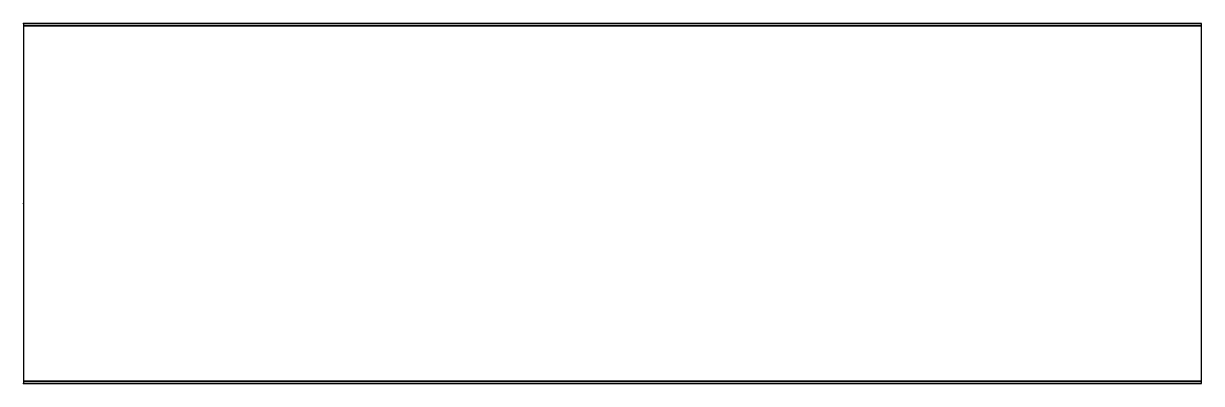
# Model space of a CAD drawing. Header units: millimetres. Extents: x 0 to 1000, y 0 to 305.
import ezdxf

# ---------------------------------------------------------------- set-up
doc = ezdxf.new("R2010")
doc.units = ezdxf.units.MM

msp = doc.modelspace()

# ---------------------------------------------------------------- linework, layer by layer
for points in [[(0, 0), (1000, 0), (1000, 305), (0, 305)], [(0, 303.2), (1000, 303.2), (1000, 305), (0, 305)], [(0, 0), (1000, 0), (1000, 1.8), (0, 1.8)]]:
    msp.add_lwpolyline(points, close=True)
at = {"elevation": 118.2}
msp.add_lwpolyline([(0, 0), (1000, 0), (1000, 305), (0, 305)], close=True, dxfattribs=at)
for p in [(0, 305, 60), (0, 152.5, 120), (0, 152.5), (0, 0, 60)]:
    msp.add_point(p)
for points in [[(0, 0), (1000, 0), (1000, 305), (0, 305)], [(0, 0, 1.8), (1000, 0, 1.8), (1000, 305, 1.8), (0, 305, 1.8)], [(0, 0, 118.2), (1000, 0, 118.2), (1000, 305, 118.2), (0, 305, 118.2)], [(0, 0, 120), (1000, 0, 120), (1000, 305, 120), (0, 305, 120)], [(0, 305), (1000, 305), (1000, 305, 120), (0, 305, 120)], [(0, 303.2), (1000, 303.2), (1000, 303.2, 120), (0, 303.2, 120)], [(0, 1.8), (1000, 1.8), (1000, 1.8, 120), (0, 1.8, 120)], [(0, 0), (1000, 0), (1000, 0, 120), (0, 0, 120)]]:
    msp.add_3dface(points)

doc.saveas('drawing.dxf')
